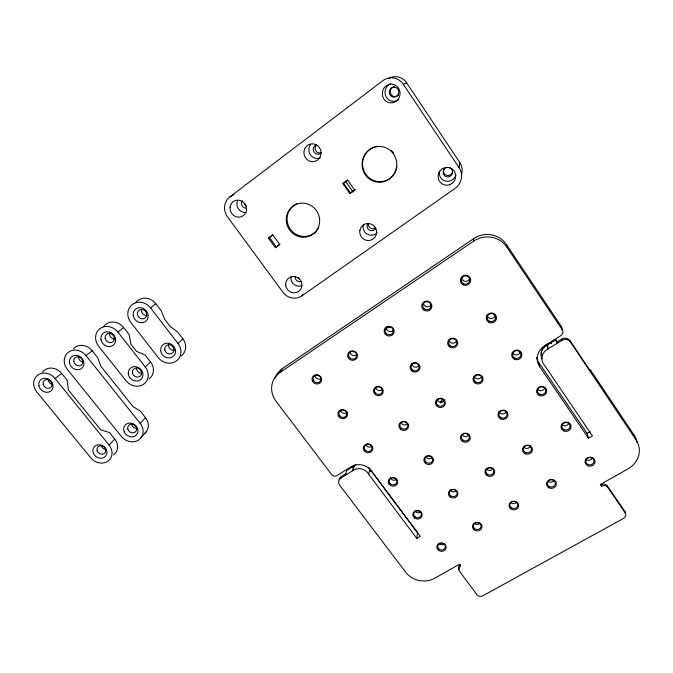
<?xml version="1.0" encoding="UTF-8"?>
<svg xmlns="http://www.w3.org/2000/svg" width="673" height="673" viewBox="0 0 673 673"><rect width="100%" height="100%" fill="white"/><g stroke="black" fill="none" stroke-linecap="round" stroke-linejoin="round"><path stroke-width="1.01" d="M625.242 512.843L607.795 487.429A4.56 4.046 -7.7 0 0 601.544 486.217L601.132 484.787A4.543 4.03 -7.7 0 1 607.357 485.99L624.754 511.337L625.242 512.843A4.534 3.979 -7.3 0 1 623.644 518.345L482.743 595.841A4.231 3.685 5.2 0 1 476.896 594.654L459.356 571.057A4.248 3.735 6.2 0 1 460.534 565.9L459.348 564.311L434.842 578.174A21.107 18.642 9.3 0 1 405.743 572.302L339.655 485.14A5.493 4.997 17.5 0 1 340.849 478.166L352.896 470.562A10.322 9.414 15.9 0 1 368.644 474.213L416.831 538.425L420.322 536.389L371.345 470.797A14.621 13.334 15.9 0 0 350.995 466.818L337.047 475.533A3.971 3.617 18.8 0 1 331.553 474.457L276.006 401.201A21.881 20.4 28.5 0 1 280.069 372.43L473.615 241.17L473.641 238.688A23.723 23.017 -28.8 0 1 506.458 244.56L561.181 326.262L562.292 329.837A4.425 4.139 -18.6 0 1 560.87 335.625L544.667 345.762A16.043 14.966 -14.7 0 0 539.653 366.634L588.48 438.173L592.433 435.868L544.608 365.422A11.323 10.566 -14.7 0 1 547.898 349.026L546.981 345.241L555.797 339.84L557.421 342.313M460.534 565.9L460.568 564.689M416.831 538.425L417.521 532.738L369.923 469.182L368.644 474.213M406.643 82.872L403.363 84.344A15.639 14.831 -82.7 0 0 382.601 80.827L229.712 197.021A14.411 13.536 60 0 0 227.457 216.799L283.005 292.343A13.872 13.275 44.2 0 0 301.958 295.842L455.041 188.432A14.983 14.57 -63.3 0 0 459.079 167.661L459.827 162.53L406.643 82.872A14.949 14.167 -82 0 0 388.397 78.472M352.576 470.856L354.04 465.876L346.814 470.393L345.266 475.416M352.896 470.562L354.36 465.581A10.196 9.321 15.9 0 1 355.588 464.816M340.849 478.166L341.388 476.476L345.787 473.725M280.069 372.43L282.458 368.518L473.641 238.688M441.21 402.824L444.155 399.821L444.55 401.882M301.958 295.842L303.17 294.151M140.935 437.887L146.134 431.898M349.842 193.555L355.176 189.45L349.842 193.555L342.885 183.62L347.453 180.112M140.236 423.435L86.06 355.605A13.241 11.592 43.7 0 0 68.427 352.189A13.241 11.592 43.7 0 0 67.359 369.427L121.46 436.499A12.854 11.315 37 0 0 138.806 439.881A12.854 11.315 37 0 0 140.236 423.435L145.477 417.63L140.236 411.052L132.968 406.534L100.824 366.205L97.661 357.573L92.251 350.776A13.031 11.441 43.9 0 0 73.374 348.799M109.093 445.105L55.06 378.529A13.081 11.281 42.8 0 0 37.68 375.139A13.081 11.281 42.8 0 0 36.83 392.006L90.779 457.85A12.711 11.02 36.8 0 0 107.873 461.215A12.711 11.02 36.8 0 0 109.093 445.105L114.747 439.048L109.514 432.588L100.647 429.753L68.444 390.02L67.048 380.077L61.655 373.406A12.88 11.138 43 0 0 42.466 372.177M178.017 343.466L150.55 307.906A13.569 12.24 46.3 0 0 132.362 304.457A13.569 12.24 46.3 0 0 130.848 322.476L158.273 357.624A13.351 12.097 41.9 0 0 176.276 361.022A13.351 12.097 41.9 0 0 178.017 343.466L182.82 338.755L177.47 331.797L170.235 326.489L164.801 319.448L161.284 310.791L155.85 303.733A13.342 12.064 46.6 0 0 135.685 302.614M272.944 234.726L268.451 238.166L275.4 247.698L279.859 244.232M145.284 366.945L117.884 332.067A13.401 11.904 44.8 0 0 99.974 328.634A13.401 11.904 44.8 0 0 98.687 346.259L126.044 380.741A13.191 11.769 41.1 0 0 143.786 384.123A13.191 11.769 41.1 0 0 145.284 366.945L150.55 361.923L145.208 355.1L136.451 351.247L131.008 344.307L129.056 334.481L123.639 327.558A13.182 11.744 45.1 0 0 103.81 326.397M352.795 467.045L354.36 465.581M150.55 307.906L155.85 303.733M117.884 332.067L123.639 327.558M86.06 355.605L92.251 350.776M55.06 378.529L61.655 373.406M268.451 238.166L272.792 234.986L279.741 244.543L275.4 247.698M342.885 183.62L347.68 180.103L354.637 190.064M556.487 342.313L561.627 339.108A6.091 5.678 -17.5 0 1 569.972 340.647L591.399 372.64L590.423 369.923L634.151 435.195L636.145 440.049A23.219 20.77 -10.9 0 1 627.917 468.921L600.375 484.51L601.544 486.217M547.898 349.026L561.997 340.345A6.116 5.704 -17.4 0 1 570.376 341.892L636.145 440.049M229.712 197.021L234.095 194.438M588.48 438.173L587.083 433.378L590.204 431.553M389.776 326.91L386.294 328.306M510.386 502.319L510.757 502.714A3.92 3.525 -0.1 0 0 516.292 502.479M486.352 468.82L487.025 469.535A3.945 3.601 0.8 0 0 493.166 468.501M561.475 424.175L562.157 424.915A4.097 3.744 -9.4 0 0 568.937 422.863M269.351 237.359L276.267 246.848M345.375 181.02L353.123 192.091M343.474 183.031L350.397 192.924M536.659 357.329A15.841 14.798 -15.1 0 0 538.846 362.646L587.083 433.378M506.458 244.56L506.87 247.126L562.292 329.837M403.363 84.344L459.079 167.661M569.972 340.647L570.376 341.892M607.357 485.99L607.795 487.429M561.627 339.108L561.997 340.345M555.797 339.84L556.832 343.567M547.452 345.056L548.369 348.841M538.846 362.646L539.653 366.634M182.82 338.755A13.132 11.937 42.2 0 1 181.045 356.093M174.181 350.288A4.812 4.375 42.2 0 1 168.612 344.096M146.907 315.603A4.896 4.425 46.6 0 1 141.465 310.076M114.982 339.15A4.837 4.307 45.1 0 1 109.817 332.588M150.55 361.923A12.98 11.618 41.3 0 1 149.002 378.891M141.01 373.204A4.761 4.257 41.3 0 1 136.484 368.24M114.747 439.048A12.518 10.886 37 0 1 113.476 454.965M52.393 384.392A4.719 4.088 43 0 1 48.195 379.227M105.711 449.547A4.593 3.988 37 0 1 101.455 445.938M82.703 362.024A4.778 4.198 43.9 0 1 78.497 356.766M145.477 417.63A12.652 11.172 37.1 0 1 144.771 433.294M136.165 428.381A4.644 4.097 37.1 0 1 131.731 423.586M245.998 212.533A8.404 7.916 61 0 1 237.434 200.798M246.478 208.218A4.652 4.383 61.1 0 1 242.305 200.705M375.408 228.021A4.551 4.492 69.3 0 1 368.367 223.503M375.795 228.155A4.602 4.543 67.6 0 1 369.25 230.065A4.602 4.543 67.6 0 1 368.148 223.251M455.932 174.896A8.741 8.488 -63.8 0 1 445.736 181.163A8.741 8.488 -63.8 0 1 439.343 171.228M321.475 152.502A4.812 4.593 78 0 1 314.173 152.224A4.812 4.593 78 0 1 316.184 144.939M321.307 152.805A4.761 4.543 78.5 0 1 316.066 145.326M301.756 285.764A8.093 7.765 45.3 0 1 290.955 276.855M301.176 281.491A4.475 4.299 45.5 0 1 295.195 276.561M398.593 94.8A4.98 4.719 -82 0 1 390.777 94.01A4.98 4.719 -82 0 1 394.555 86.699M320.239 157.987A8.699 8.312 77.8 0 1 310.657 144.333M377.065 232.816A8.312 8.202 66.9 0 1 363.462 224.101M390.92 150.197A17.792 17.279 -88.9 0 1 393.453 152.889M396.86 166.963A17.792 17.279 -88.9 0 1 378.68 181.626A17.792 17.279 -88.9 0 1 362.587 164.599A17.792 17.279 -88.9 0 1 377.317 146.277M459.827 162.53A14.352 13.923 -64 0 1 461.442 175.03M452.357 172.801A4.787 4.644 -64 0 1 446.115 175.123A4.787 4.644 -64 0 1 443.961 168.822M299.712 278.874A4.433 4.257 45.9 0 1 297.946 277.419M246.705 206.115A4.602 4.332 61.5 0 1 244.307 203.557M318.859 226.978A17.119 16.48 60.9 0 1 291.922 231.058A17.119 16.48 60.9 0 1 296.894 203.776M398.618 99.671A9.111 8.64 -82.2 0 1 385.999 96.592A9.111 8.64 -82.2 0 1 390.693 83.772M634.151 435.195A22.924 20.552 -11.2 0 1 637.095 442.725M275.072 378.218A21.612 20.19 28.6 0 1 282.458 368.518M473.615 241.17A24.026 23.303 -27.9 0 1 506.87 247.126M459.407 569.434A4.24 3.727 6.1 0 1 459.407 565.286M624.754 511.337A4.518 3.971 -7.4 0 1 625.335 512.784M352.509 467.34A9.733 8.9 15.8 0 1 353.611 465.657M370.722 469.611A9.733 8.9 15.8 0 1 371.008 471.613M368.669 467.373A10.196 9.321 15.9 0 1 370.714 471.193M339.217 479.647A5.477 4.98 17.5 0 1 341.388 476.476M541.975 358.869A11.18 10.44 -15.1 0 1 546.981 345.241M541.42 355.277A10.667 9.969 -15.2 0 1 551.473 343.079M543.103 348.622A9.237 8.64 -15.4 0 1 544.137 346.906M549.16 343.516A9.237 8.64 -15.4 0 1 551.204 343.154M561.181 326.262A4.366 4.088 -19 0 1 561.719 329.358M382.584 389.389A3.954 3.744 15.3 0 1 375.635 387.152M444.441 400.216A3.988 3.76 4.3 0 1 437.088 399.745M432.209 457.564A3.903 3.592 7.5 0 1 425.588 456.286M421.054 511.673A3.819 3.441 9.4 0 1 415.031 511.211M506.247 411.96A4.038 3.76 -4 0 1 498.811 411.472M371.58 446.569A3.87 3.584 15.4 0 1 365.742 444.676M456.647 341.051A4.088 3.929 -2.4 0 1 449.11 340.614M396.902 479.109A3.845 3.516 12 0 1 390.374 477.83M544.844 387.682A4.122 3.828 -10.4 0 1 537.348 389.061M520.288 351.844A4.147 3.92 -11.8 0 1 512.304 352.366M418.833 365.961A4.013 3.836 8 0 1 411.775 363.698M469.022 434.665A3.962 3.676 2.1 0 1 462.174 435.036M407.628 423.788A3.929 3.668 10.6 0 1 400.948 422.501M481.675 376.83A4.063 3.836 -3.5 0 1 474.196 376.375M456.361 490.743A3.878 3.525 5.4 0 1 450.237 490.289M530.728 445.534A4.013 3.676 -4.2 0 1 524.09 447.52M495.278 315.317A4.173 4.004 -14.1 0 1 487.042 314.863M347.285 412.204A3.903 3.651 20.2 0 1 340.429 409.992M469.779 278.092A4.198 4.097 -19.2 0 1 461.493 277.671M321.071 378.487A3.937 3.71 26.5 0 1 314.888 375.61M357.094 354.36A3.988 3.811 22.6 0 1 350.078 352.105M431.141 304.591A4.114 4.013 0.3 0 1 423.342 303.161M393.326 330.241A4.046 3.92 15.2 0 1 386.445 328.962L386.209 327.961A4.046 3.92 15.2 0 1 386.26 326.935M592.585 457.404A4.072 3.668 -8.7 0 1 585.83 459.373M444.794 543.683A3.794 3.373 7.5 0 1 438.804 543.204M480.085 523.342A3.853 3.449 3.9 0 1 474.658 523.56M554.047 480.303A3.996 3.601 -4.4 0 1 547.805 481.33M440.319 402.908A10.028 9.414 3.1 0 1 442.388 399.333M160.687 350.7A7.79 7.058 41.9 0 0 172.582 356.875A7.79 7.058 41.9 0 0 171.06 344.08A7.79 7.058 41.9 0 0 160.687 350.7M133.262 315.746A7.916 7.134 46.3 0 0 145.494 321.458A7.916 7.134 46.3 0 0 143.231 308.402A7.916 7.134 46.3 0 0 133.262 315.746M164.818 350.036A4.871 4.417 42 0 0 172.616 352.972A4.871 4.417 42 0 0 170.639 345.039A4.871 4.417 42 0 0 164.818 350.036M137.401 314.476A4.955 4.467 46.4 0 0 145.065 318.043A4.955 4.467 46.4 0 0 143.643 309.874A4.955 4.467 46.4 0 0 137.401 314.476M100.984 339.68A7.815 6.949 44.8 0 0 113.072 345.308A7.815 6.949 44.8 0 0 110.7 332.538A7.815 6.949 44.8 0 0 100.984 339.68M105.19 338.342A4.896 4.349 44.9 0 0 112.761 341.859A4.896 4.349 44.9 0 0 111.272 333.858A4.896 4.349 44.9 0 0 105.19 338.342M132.547 373.229A4.82 4.299 41.1 0 0 140.236 376.123A4.82 4.299 41.1 0 0 138.209 368.358A4.82 4.299 41.1 0 0 132.547 373.229M128.341 373.978A7.697 6.865 41.1 0 0 140.102 380.052A7.697 6.865 41.1 0 0 138.453 367.525A7.697 6.865 41.1 0 0 128.341 373.978M93.404 453.282A7.42 6.427 36.8 0 0 105.568 456.269A7.42 6.427 36.8 0 0 100.748 444.912A7.42 6.427 36.8 0 0 93.404 453.282M97.097 450.515A4.644 4.03 36.9 0 0 104.525 453.316A4.644 4.03 36.9 0 0 102.473 446.006A4.644 4.03 36.9 0 0 97.097 450.515M73.803 361.594A4.837 4.231 43.8 0 0 81.29 365.06A4.837 4.231 43.8 0 0 79.734 357.228A4.837 4.231 43.8 0 0 73.803 361.594M69.546 362.999A7.723 6.764 43.7 0 0 81.492 368.543A7.723 6.764 43.7 0 0 79.01 356.034A7.723 6.764 43.7 0 0 69.546 362.999M38.908 385.722A7.63 6.579 42.8 0 0 50.711 391.181A7.63 6.579 42.8 0 0 48.128 378.933A7.63 6.579 42.8 0 0 38.908 385.722M43.223 384.249A4.778 4.122 42.8 0 0 50.618 387.665A4.778 4.122 42.8 0 0 48.994 379.993A4.778 4.122 42.8 0 0 43.223 384.249M124.177 431.83A7.504 6.604 37 0 0 136.518 434.842A7.504 6.604 37 0 0 131.757 423.258A7.504 6.604 37 0 0 124.177 431.83M127.82 429.096A4.694 4.139 37 0 0 135.349 431.931A4.694 4.139 37 0 0 133.347 424.47A4.694 4.139 37 0 0 127.82 429.096M449.379 176.671A4.837 4.694 -63.8 0 0 450.952 168.46A4.837 4.694 -63.8 0 0 443.213 171.346A4.837 4.694 -63.8 0 0 449.379 176.671M286.345 217.791A17.195 16.547 60.7 0 0 309.681 236.03A17.195 16.547 60.7 0 0 312.844 206.804A17.195 16.547 60.7 0 0 286.345 217.791M285.722 285.285A8.32 7.967 44.2 0 0 298.703 291.392A8.32 7.967 44.2 0 0 297.02 277.335A8.32 7.967 44.2 0 0 285.722 285.285M397.701 95.288A5.039 4.778 -82.1 0 0 394.858 87.145A5.039 4.778 -82.1 0 0 389.541 93.909A5.039 4.778 -82.1 0 0 397.701 95.288M359.845 230.494A8.547 8.429 62.5 0 0 371.134 240.034A8.547 8.429 62.5 0 0 373.574 225.505A8.547 8.429 62.5 0 0 359.845 230.494M392.788 175.771A17.868 17.355 -89.1 0 0 382.323 146.756A17.868 17.355 -89.1 0 0 363.151 170.614A17.868 17.355 -89.1 0 0 392.788 175.771M398.004 99.427A9.388 8.9 -82.7 0 0 392.696 84.251A9.388 8.9 -82.7 0 0 382.802 96.853A9.388 8.9 -82.7 0 0 398.004 99.427M230.048 207.166A8.648 8.126 60 0 0 241.472 216.664A8.648 8.126 60 0 0 243.214 202.136A8.648 8.126 60 0 0 230.048 207.166M304.633 149.027A8.951 8.547 76.6 0 0 313.475 161.638A8.951 8.547 76.6 0 0 319.381 147.58A8.951 8.547 76.6 0 0 304.633 149.027M449.741 184.671A8.993 8.741 -63.3 0 0 452.668 169.411A8.993 8.741 -63.3 0 0 438.258 174.761A8.993 8.741 -63.3 0 0 449.741 184.671M375.223 392.746A3.996 3.777 15.4 0 0 382.104 392.334A3.996 3.777 15.4 0 0 378.117 386.857A3.996 3.777 15.4 0 0 375.223 392.746M374.381 393.629A4.896 4.627 15.4 0 0 382.786 393.133A4.896 4.627 15.4 0 0 377.915 386.428A4.896 4.627 15.4 0 0 374.381 393.629M437.812 405.272A4.038 3.794 4.5 0 0 444.424 403.194A4.038 3.794 4.5 0 0 439.149 398.828A4.038 3.794 4.5 0 0 437.812 405.272M364.177 450.733A4.787 4.425 15.5 0 0 372.388 450.321A4.787 4.425 15.5 0 0 367.601 443.869A4.787 4.425 15.5 0 0 364.177 450.733M365.01 449.816A3.912 3.617 15.5 0 0 371.723 449.471A3.912 3.617 15.5 0 0 367.811 444.197A3.912 3.617 15.5 0 0 365.01 449.816M414.417 517.949A4.719 4.248 9.5 0 0 422.106 515.728A4.719 4.248 9.5 0 0 415.906 510.74A4.719 4.248 9.5 0 0 414.417 517.949M437.181 406.341A4.938 4.644 4.5 0 0 445.265 403.8A4.938 4.644 4.5 0 0 438.813 398.458A4.938 4.644 4.5 0 0 437.181 406.341M415.048 516.83A3.853 3.474 9.5 0 0 421.323 515.013A3.853 3.474 9.5 0 0 416.259 510.933A3.853 3.474 9.5 0 0 415.048 516.83M487.143 474.129A3.988 3.634 1 0 0 493.704 472.194A3.988 3.634 1 0 0 488.564 467.971A3.988 3.634 1 0 0 487.143 474.129M486.562 475.239A4.879 4.442 1 0 0 494.596 472.875A4.879 4.442 1 0 0 488.312 467.71A4.879 4.442 1 0 0 486.562 475.239M426.177 462.284A3.945 3.626 7.7 0 0 432.621 460.34A3.945 3.626 7.7 0 0 427.448 456.126A3.945 3.626 7.7 0 0 426.177 462.284M425.546 463.386A4.829 4.442 7.7 0 0 433.429 461.005A4.829 4.442 7.7 0 0 427.103 455.848A4.829 4.442 7.7 0 0 425.546 463.386M501.091 417.706A4.088 3.794 -3.7 0 0 507.03 414.088A4.088 3.794 -3.7 0 0 500.737 411.144A4.088 3.794 -3.7 0 0 501.091 417.706M500.704 418.917A4.997 4.644 -3.7 0 0 507.98 414.492A4.997 4.644 -3.7 0 0 500.283 410.892A4.997 4.644 -3.7 0 0 500.704 418.917M449.993 345.619A4.131 3.962 -2 0 0 456.774 343.39A4.131 3.962 -2 0 0 451.381 338.881A4.131 3.962 -2 0 0 449.993 345.619M449.354 346.654A5.056 4.854 -2 0 0 457.648 343.928A5.056 4.854 -2 0 0 451.061 338.41A5.056 4.854 -2 0 0 449.354 346.654M389.103 484.215A4.753 4.332 12.1 0 0 397.272 483.845A4.753 4.332 12.1 0 0 392.578 477.51A4.753 4.332 12.1 0 0 389.103 484.215M389.911 483.273A3.887 3.542 12.1 0 0 396.59 482.97A3.887 3.542 12.1 0 0 392.754 477.788A3.887 3.542 12.1 0 0 389.911 483.273M539.62 394.227A4.173 3.87 -10.1 0 0 545.727 390.508A4.173 3.87 -10.1 0 0 539.359 387.522A4.173 3.87 -10.1 0 0 539.62 394.227M539.266 395.43A5.106 4.736 -10 0 0 546.745 390.887A5.106 4.736 -10 0 0 538.947 387.227A5.106 4.736 -10 0 0 539.266 395.43M514.786 358.095A4.198 3.954 -11.4 0 0 520.894 354.267A4.198 3.954 -11.4 0 0 514.458 351.239A4.198 3.954 -11.4 0 0 514.786 358.095M514.408 359.281A5.132 4.846 -11.3 0 0 521.886 354.595A5.132 4.846 -11.3 0 0 514.012 350.894A5.132 4.846 -11.3 0 0 514.408 359.281M563.999 429.685A4.147 3.786 -9.2 0 0 570.098 426.076A4.147 3.786 -9.2 0 0 563.789 423.124A4.147 3.786 -9.2 0 0 563.999 429.685M563.671 430.905A5.073 4.627 -9.1 0 0 571.141 426.497A5.073 4.627 -9.1 0 0 563.419 422.88A5.073 4.627 -9.1 0 0 563.671 430.905M411.8 370.924A4.972 4.745 8.2 0 0 419.902 368.282A4.972 4.745 8.2 0 0 413.365 362.865A4.972 4.745 8.2 0 0 411.8 370.924M412.465 369.881A4.063 3.878 8.2 0 0 419.086 367.719A4.063 3.878 8.2 0 0 413.744 363.294A4.063 3.878 8.2 0 0 412.465 369.881M462.704 440.016A4.013 3.71 2.3 0 0 469.291 438.005A4.013 3.71 2.3 0 0 464.084 433.723A4.013 3.71 2.3 0 0 462.704 440.016M462.099 441.109A4.904 4.543 2.4 0 0 470.158 438.653A4.904 4.543 2.4 0 0 463.79 433.404A4.904 4.543 2.4 0 0 462.099 441.109M475.34 381.717A4.105 3.878 -3.2 0 0 482.095 379.572A4.105 3.878 -3.2 0 0 476.778 375.13A4.105 3.878 -3.2 0 0 475.34 381.717M474.726 382.786A5.031 4.745 -3.1 0 0 482.995 380.152A5.031 4.745 -3.1 0 0 476.501 374.718A5.031 4.745 -3.1 0 0 474.726 382.786M401.285 428.205A3.971 3.702 10.8 0 0 407.745 426.186A3.971 3.702 10.8 0 0 402.504 421.904A3.971 3.702 10.8 0 0 401.285 428.205M400.62 429.281A4.862 4.534 10.8 0 0 408.528 426.817A4.862 4.534 10.8 0 0 402.118 421.576A4.862 4.534 10.8 0 0 400.62 429.281M450.624 495.757A3.92 3.558 5.5 0 0 457.043 493.881A3.92 3.558 5.5 0 0 451.945 489.734A3.92 3.558 5.5 0 0 450.624 495.757M450.018 496.876A4.795 4.349 5.6 0 0 457.876 494.579A4.795 4.349 5.6 0 0 451.633 489.507A4.795 4.349 5.6 0 0 450.018 496.876M525.495 452.475A4.063 3.71 -4 0 0 531.434 448.967A4.063 3.71 -4 0 0 525.201 446.056A4.063 3.71 -4 0 0 525.495 452.475M525.133 453.703A4.972 4.543 -4 0 0 532.402 449.413A4.972 4.543 -4 0 0 524.78 445.846A4.972 4.543 -4 0 0 525.133 453.703M338.788 416.646A4.829 4.509 20.2 0 0 347.041 416.192A4.829 4.509 20.2 0 0 342.17 409.613A4.829 4.509 20.2 0 0 338.788 416.646M339.663 415.754A3.945 3.685 20.2 0 0 346.402 415.376A3.945 3.685 20.2 0 0 342.422 410A3.945 3.685 20.2 0 0 339.663 415.754M489.473 321.273A4.223 4.046 -13.6 0 0 495.589 317.328A4.223 4.046 -13.6 0 0 489.086 314.266A4.223 4.046 -13.6 0 0 489.473 321.273M489.061 322.426A5.165 4.955 -13.5 0 0 496.548 317.606A5.165 4.955 -13.5 0 0 488.59 313.854A5.165 4.955 -13.5 0 0 489.061 322.426M312.331 380.851A4.879 4.585 26.4 0 0 320.584 382.432A4.879 4.585 26.4 0 0 317.53 374.811A4.879 4.585 26.4 0 0 312.331 380.851M313.34 380.178A3.988 3.744 26.4 0 0 320.087 381.465A3.988 3.744 26.4 0 0 317.597 375.24A3.988 3.744 26.4 0 0 313.34 380.178M463.663 283.737A4.248 4.139 -18.3 0 0 469.779 279.665A4.248 4.139 -18.3 0 0 463.209 276.569A4.248 4.139 -18.3 0 0 463.663 283.737M463.226 284.864A5.199 5.064 -18.2 0 0 470.721 279.892A5.199 5.064 -18.2 0 0 462.679 276.098A5.199 5.064 -18.2 0 0 463.226 284.864M349.388 357.38A4.038 3.853 22.6 0 0 356.303 356.926A4.038 3.853 22.6 0 0 352.248 351.348A4.038 3.853 22.6 0 0 349.388 357.38M348.513 358.238A4.938 4.711 22.6 0 0 356.968 357.691A4.938 4.711 22.6 0 0 352.004 350.86A4.938 4.711 22.6 0 0 348.513 358.238M424.167 308.831A4.156 4.055 1 0 0 430.964 306.518A4.156 4.055 1 0 0 425.504 301.925A4.156 4.055 1 0 0 424.167 308.831M423.494 309.841A5.09 4.963 1.1 0 0 431.814 307.014A5.09 4.963 1.1 0 0 425.134 301.395A5.09 4.963 1.1 0 0 423.494 309.841M385.057 333.892A5.005 4.837 15.3 0 0 393.671 333.303A5.005 4.837 15.3 0 0 388.708 326.338A5.005 4.837 15.3 0 0 385.057 333.892M385.915 333.042A4.088 3.954 15.3 0 0 392.956 332.563A4.088 3.954 15.3 0 0 388.893 326.868A4.088 3.954 15.3 0 0 385.915 333.042M511.135 507.627A3.962 3.558 0.1 0 0 517.68 505.76A3.962 3.558 0.1 0 0 512.607 501.612A3.962 3.558 0.1 0 0 511.135 507.627M587.924 464.479A4.122 3.702 -8.5 0 0 594.015 460.98A4.122 3.702 -8.5 0 0 587.773 458.061A4.122 3.702 -8.5 0 0 587.924 464.479M474.061 529.769A4.77 4.257 4 0 0 481.893 527.565A4.77 4.257 4 0 0 475.735 522.568A4.77 4.257 4 0 0 474.061 529.769M474.633 528.633A3.895 3.483 4 0 0 481.035 526.824A3.895 3.483 4 0 0 476.004 522.744A3.895 3.483 4 0 0 474.633 528.633M587.622 465.733A5.048 4.526 -8.5 0 0 595.075 461.451A5.048 4.526 -8.5 0 0 587.445 457.876A5.048 4.526 -8.5 0 0 587.622 465.733M439.065 549.101A3.836 3.407 7.6 0 0 445.333 547.351A3.836 3.407 7.6 0 0 440.327 543.338A3.836 3.407 7.6 0 0 439.065 549.101M438.46 550.245A4.686 4.164 7.6 0 0 446.132 548.108A4.686 4.164 7.6 0 0 440.007 543.187A4.686 4.164 7.6 0 0 438.46 550.245M510.58 508.763A4.846 4.349 0.1 0 0 518.589 506.483A4.846 4.349 0.1 0 0 512.389 501.402A4.846 4.349 0.1 0 0 510.58 508.763M549.118 487.858A4.938 4.442 -4.1 0 0 556.386 483.694A4.938 4.442 -4.1 0 0 548.84 480.169A4.938 4.442 -4.1 0 0 549.118 487.858M549.454 486.604A4.038 3.634 -4.2 0 0 555.385 483.197A4.038 3.634 -4.2 0 0 549.218 480.32A4.038 3.634 -4.2 0 0 549.454 486.604"/></g></svg>
